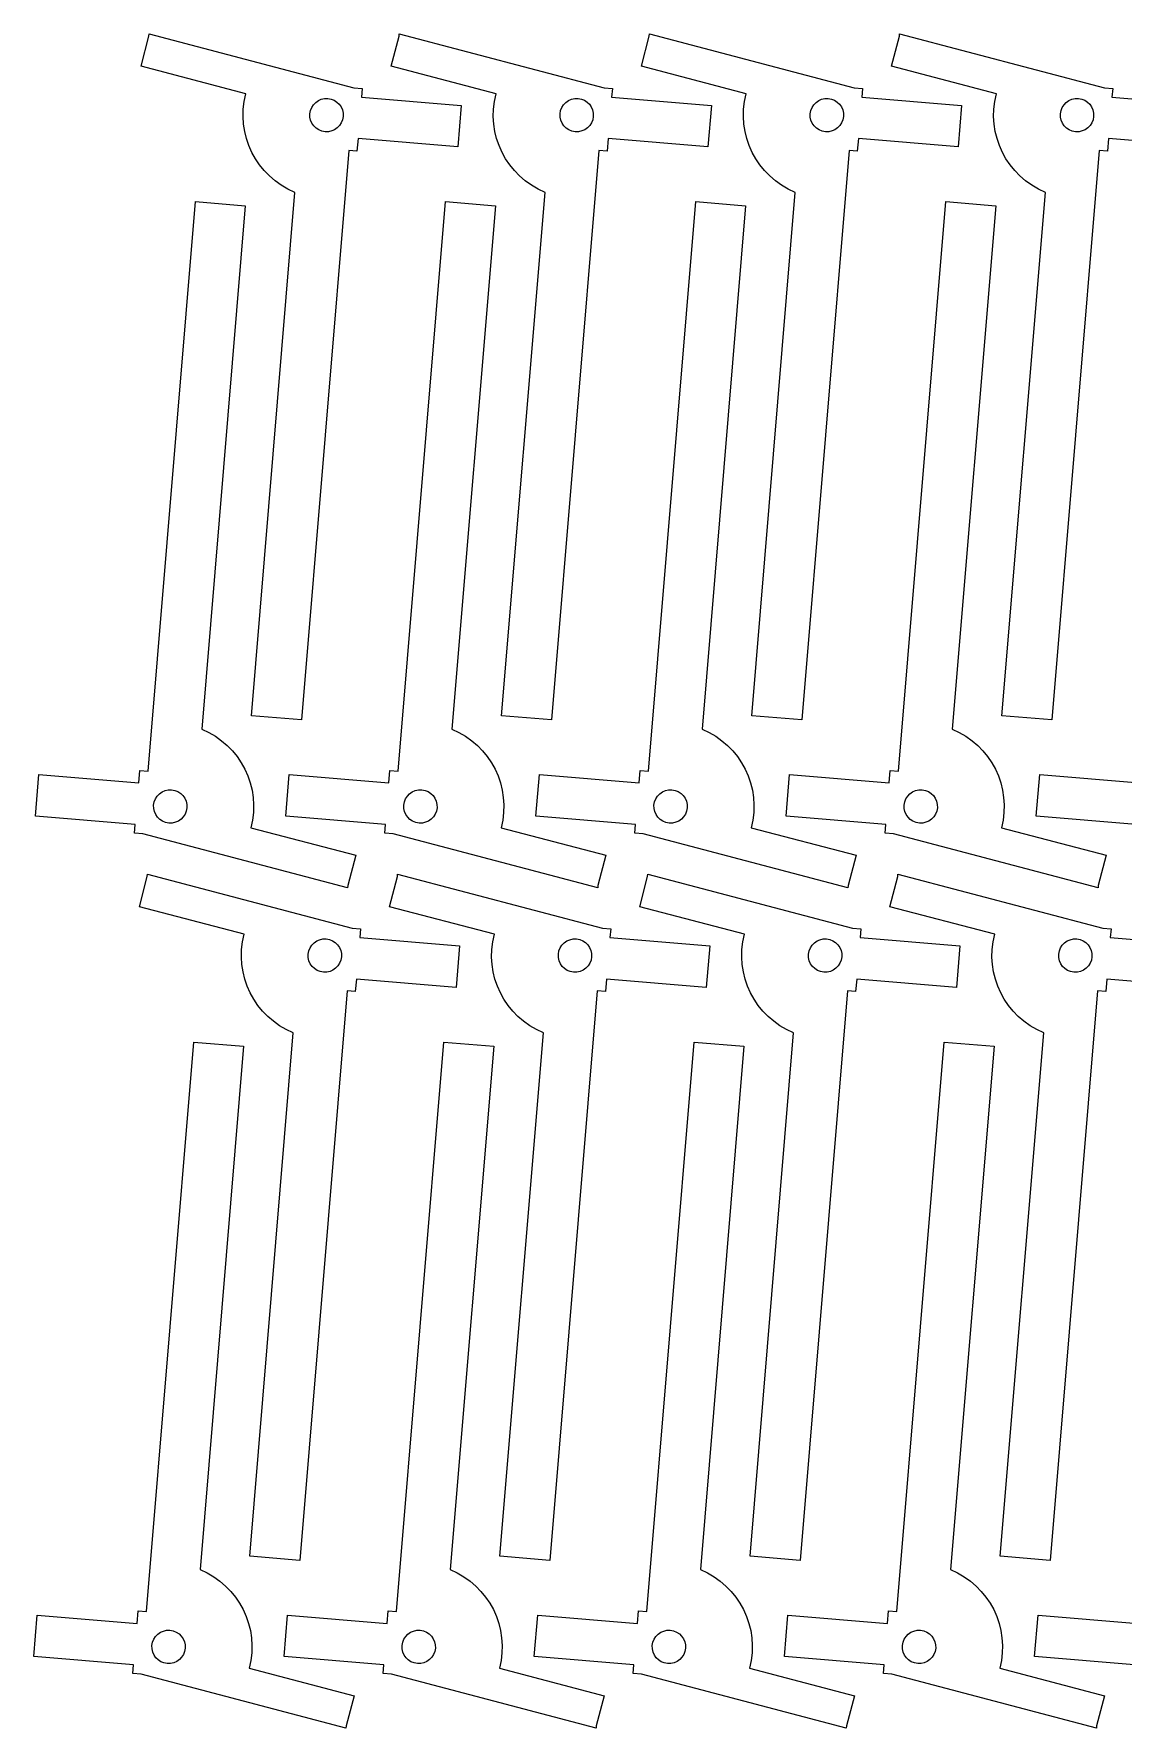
# Model space of a CAD drawing. Header units: millimetres. Extents: x -260 to 262, y -206 to 200.
# Drawn here: x -260.4 to 0.8, y -206.2 to 200 of the extents above; entities that cross this region are included whole.
import ezdxf

# ---------------------------------------------------------------- set-up
doc = ezdxf.new("R2010")
doc.units = ezdxf.units.MM
doc.header["$MEASUREMENT"] = 0
doc.layers.add('Layer 1', color=7, linetype='Continuous')

msp = doc.modelspace()

# ---------------------------------------------------------------- linework, layer by layer
at = {"layer": 'Layer 1', "lineweight": 15}
for points, knots in [([(-197.7771, 162.0093), (-197.7771, 162.0093), (-208.2099, 36.521), (-208.2099, 36.521), (-208.2099, 36.521), (-208.2099, 36.521), (-196.2511, 35.5267), (-196.2511, 35.5267), (-196.2511, 35.5267), (-196.2511, 35.5267), (-184.9004, 172.0557), (-184.9004, 172.0557), (-184.9004, 172.0557), (-184.9004, 172.0557), (-182.9073, 171.89), (-182.9073, 171.89), (-182.9073, 171.89), (-182.9073, 171.89), (-182.6588, 174.8797), (-182.6588, 174.8797), (-182.6588, 174.8797), (-182.6588, 174.8797), (-158.7413, 172.8913), (-158.7413, 172.8913), (-158.7413, 172.8913), (-158.7413, 172.8913), (-157.9128, 182.8569), (-157.9128, 182.8569), (-157.9128, 182.8569), (-157.9128, 182.8569), (-181.8302, 184.8453), (-181.8302, 184.8453), (-181.8302, 184.8453), (-181.8302, 184.8453), (-181.6591, 186.9037), (-181.6591, 186.9037), (-181.6591, 186.9037), (-181.6591, 186.9037), (-183.6522, 187.0694), (-183.6522, 187.0694), (-183.6522, 187.0694), (-183.6522, 187.0694), (-232.7576, 200), (-232.7576, 200), (-232.7576, 200), (-232.7576, 200), (-232.8041, 199.441), (-232.8041, 199.441), (-232.8041, 199.441), (-232.8041, 199.441), (-234.7006, 192.2389), (-234.7006, 192.2389), (-234.7006, 192.2389), (-234.7006, 192.2389), (-209.5577, 185.6183), (-209.5577, 185.6183), (-209.5577, 185.6183), (-212.1149, 175.907), (-207.0743, 165.8054), (-197.7771, 162.0093)], [0, 0, 0, 0, 0.0625, 0.0625, 0.0625, 0.0625, 0.125, 0.125, 0.125, 0.125, 0.1875, 0.1875, 0.1875, 0.1875, 0.25, 0.25, 0.25, 0.25, 0.3125, 0.3125, 0.3125, 0.3125, 0.375, 0.375, 0.375, 0.375, 0.4375, 0.4375, 0.4375, 0.4375, 0.5, 0.5, 0.5, 0.5, 0.5625, 0.5625, 0.5625, 0.5625, 0.625, 0.625, 0.625, 0.625, 0.6875, 0.6875, 0.6875, 0.6875, 0.75, 0.75, 0.75, 0.75, 0.8125, 0.8125, 0.8125, 0.8125, 0.875, 0.875, 0.875, 0.875, 1, 1, 1, 1]), ([(-137.7771, 162.0093), (-137.7771, 162.0093), (-148.2099, 36.521), (-148.2099, 36.521), (-148.2099, 36.521), (-148.2099, 36.521), (-136.2511, 35.5267), (-136.2511, 35.5267), (-136.2511, 35.5267), (-136.2511, 35.5267), (-124.9004, 172.0557), (-124.9004, 172.0557), (-124.9004, 172.0557), (-124.9004, 172.0557), (-122.9073, 171.89), (-122.9073, 171.89), (-122.9073, 171.89), (-122.9073, 171.89), (-122.6588, 174.8797), (-122.6588, 174.8797), (-122.6588, 174.8797), (-122.6588, 174.8797), (-98.7413, 172.8913), (-98.7413, 172.8913), (-98.7413, 172.8913), (-98.7413, 172.8913), (-97.9128, 182.8569), (-97.9128, 182.8569), (-97.9128, 182.8569), (-97.9128, 182.8569), (-121.8302, 184.8453), (-121.8302, 184.8453), (-121.8302, 184.8453), (-121.8302, 184.8453), (-121.6591, 186.9037), (-121.6591, 186.9037), (-121.6591, 186.9037), (-121.6591, 186.9037), (-123.6522, 187.0694), (-123.6522, 187.0694), (-123.6522, 187.0694), (-123.6522, 187.0694), (-172.7576, 200), (-172.7576, 200), (-172.7576, 200), (-172.7576, 200), (-172.8041, 199.441), (-172.8041, 199.441), (-172.8041, 199.441), (-172.8041, 199.441), (-174.7006, 192.2389), (-174.7006, 192.2389), (-174.7006, 192.2389), (-174.7006, 192.2389), (-149.5577, 185.6183), (-149.5577, 185.6183), (-149.5577, 185.6183), (-152.1149, 175.907), (-147.0743, 165.8054), (-137.7771, 162.0093)], [0, 0, 0, 0, 0.0625, 0.0625, 0.0625, 0.0625, 0.125, 0.125, 0.125, 0.125, 0.1875, 0.1875, 0.1875, 0.1875, 0.25, 0.25, 0.25, 0.25, 0.3125, 0.3125, 0.3125, 0.3125, 0.375, 0.375, 0.375, 0.375, 0.4375, 0.4375, 0.4375, 0.4375, 0.5, 0.5, 0.5, 0.5, 0.5625, 0.5625, 0.5625, 0.5625, 0.625, 0.625, 0.625, 0.625, 0.6875, 0.6875, 0.6875, 0.6875, 0.75, 0.75, 0.75, 0.75, 0.8125, 0.8125, 0.8125, 0.8125, 0.875, 0.875, 0.875, 0.875, 1, 1, 1, 1]), ([(-77.7771, 162.0093), (-77.7771, 162.0093), (-88.2099, 36.521), (-88.2099, 36.521), (-88.2099, 36.521), (-88.2099, 36.521), (-76.2511, 35.5267), (-76.2511, 35.5267), (-76.2511, 35.5267), (-76.2511, 35.5267), (-64.9004, 172.0557), (-64.9004, 172.0557), (-64.9004, 172.0557), (-64.9004, 172.0557), (-62.9073, 171.89), (-62.9073, 171.89), (-62.9073, 171.89), (-62.9073, 171.89), (-62.6588, 174.8797), (-62.6588, 174.8797), (-62.6588, 174.8797), (-62.6588, 174.8797), (-38.7413, 172.8913), (-38.7413, 172.8913), (-38.7413, 172.8913), (-38.7413, 172.8913), (-37.9128, 182.8569), (-37.9128, 182.8569), (-37.9128, 182.8569), (-37.9128, 182.8569), (-61.8302, 184.8453), (-61.8302, 184.8453), (-61.8302, 184.8453), (-61.8302, 184.8453), (-61.6591, 186.9037), (-61.6591, 186.9037), (-61.6591, 186.9037), (-61.6591, 186.9037), (-63.6522, 187.0694), (-63.6522, 187.0694), (-63.6522, 187.0694), (-63.6522, 187.0694), (-112.7576, 200), (-112.7576, 200), (-112.7576, 200), (-112.7576, 200), (-112.8041, 199.441), (-112.8041, 199.441), (-112.8041, 199.441), (-112.8041, 199.441), (-114.7006, 192.2389), (-114.7006, 192.2389), (-114.7006, 192.2389), (-114.7006, 192.2389), (-89.5577, 185.6183), (-89.5577, 185.6183), (-89.5577, 185.6183), (-92.1149, 175.907), (-87.0743, 165.8054), (-77.7771, 162.0093)], [0, 0, 0, 0, 0.0625, 0.0625, 0.0625, 0.0625, 0.125, 0.125, 0.125, 0.125, 0.1875, 0.1875, 0.1875, 0.1875, 0.25, 0.25, 0.25, 0.25, 0.3125, 0.3125, 0.3125, 0.3125, 0.375, 0.375, 0.375, 0.375, 0.4375, 0.4375, 0.4375, 0.4375, 0.5, 0.5, 0.5, 0.5, 0.5625, 0.5625, 0.5625, 0.5625, 0.625, 0.625, 0.625, 0.625, 0.6875, 0.6875, 0.6875, 0.6875, 0.75, 0.75, 0.75, 0.75, 0.8125, 0.8125, 0.8125, 0.8125, 0.875, 0.875, 0.875, 0.875, 1, 1, 1, 1]), ([(-17.7771, 162.0093), (-17.7771, 162.0093), (-28.2099, 36.521), (-28.2099, 36.521), (-28.2099, 36.521), (-28.2099, 36.521), (-16.2511, 35.5267), (-16.2511, 35.5267), (-16.2511, 35.5267), (-16.2511, 35.5267), (-4.9004, 172.0557), (-4.9004, 172.0557), (-4.9004, 172.0557), (-4.9004, 172.0557), (-2.9073, 171.89), (-2.9073, 171.89), (-2.9073, 171.89), (-2.9073, 171.89), (-2.6588, 174.8797), (-2.6588, 174.8797), (-2.6588, 174.8797), (-2.6588, 174.8797), (21.2587, 172.8913), (21.2587, 172.8913), (21.2587, 172.8913), (21.2587, 172.8913), (22.0872, 182.8569), (22.0872, 182.8569), (22.0872, 182.8569), (22.0872, 182.8569), (-1.8302, 184.8453), (-1.8302, 184.8453), (-1.8302, 184.8453), (-1.8302, 184.8453), (-1.6591, 186.9037), (-1.6591, 186.9037), (-1.6591, 186.9037), (-1.6591, 186.9037), (-3.6522, 187.0694), (-3.6522, 187.0694), (-3.6522, 187.0694), (-3.6522, 187.0694), (-52.7576, 200), (-52.7576, 200), (-52.7576, 200), (-52.7576, 200), (-52.8041, 199.441), (-52.8041, 199.441), (-52.8041, 199.441), (-52.8041, 199.441), (-54.7006, 192.2389), (-54.7006, 192.2389), (-54.7006, 192.2389), (-54.7006, 192.2389), (-29.5577, 185.6183), (-29.5577, 185.6183), (-29.5577, 185.6183), (-32.1149, 175.907), (-27.0743, 165.8054), (-17.7771, 162.0093)], [0, 0, 0, 0, 0.0625, 0.0625, 0.0625, 0.0625, 0.125, 0.125, 0.125, 0.125, 0.1875, 0.1875, 0.1875, 0.1875, 0.25, 0.25, 0.25, 0.25, 0.3125, 0.3125, 0.3125, 0.3125, 0.375, 0.375, 0.375, 0.375, 0.4375, 0.4375, 0.4375, 0.4375, 0.5, 0.5, 0.5, 0.5, 0.5625, 0.5625, 0.5625, 0.5625, 0.625, 0.625, 0.625, 0.625, 0.6875, 0.6875, 0.6875, 0.6875, 0.75, 0.75, 0.75, 0.75, 0.8125, 0.8125, 0.8125, 0.8125, 0.875, 0.875, 0.875, 0.875, 1, 1, 1, 1]), ([(-194.2032, 180.8567), (-194.3863, 178.6552), (-192.75, 176.7221), (-190.5484, 176.5391), (-190.5484, 176.5391), (-188.3469, 176.3561), (-186.4138, 177.9924), (-186.2307, 180.1939), (-186.2307, 180.1939), (-186.0477, 182.3954), (-187.6841, 184.3285), (-189.8856, 184.5116), (-189.8856, 184.5116), (-192.0871, 184.6946), (-194.0202, 183.0583), (-194.2032, 180.8567)], [0, 0, 0, 0, 0.2, 0.2, 0.2, 0.2, 0.4, 0.4, 0.4, 0.4, 0.6, 0.6, 0.6, 0.6, 1, 1, 1, 1]), ([(-134.2032, 180.8567), (-134.3863, 178.6552), (-132.75, 176.7221), (-130.5484, 176.5391), (-130.5484, 176.5391), (-128.3469, 176.3561), (-126.4138, 177.9924), (-126.2307, 180.1939), (-126.2307, 180.1939), (-126.0477, 182.3954), (-127.6841, 184.3285), (-129.8856, 184.5116), (-129.8856, 184.5116), (-132.0871, 184.6946), (-134.0202, 183.0583), (-134.2032, 180.8567)], [0, 0, 0, 0, 0.2, 0.2, 0.2, 0.2, 0.4, 0.4, 0.4, 0.4, 0.6, 0.6, 0.6, 0.6, 1, 1, 1, 1]), ([(-74.2032, 180.8567), (-74.3863, 178.6552), (-72.75, 176.7221), (-70.5484, 176.5391), (-70.5484, 176.5391), (-68.3469, 176.3561), (-66.4138, 177.9924), (-66.2307, 180.1939), (-66.2307, 180.1939), (-66.0477, 182.3954), (-67.6841, 184.3285), (-69.8856, 184.5116), (-69.8856, 184.5116), (-72.0871, 184.6946), (-74.0202, 183.0583), (-74.2032, 180.8567)], [0, 0, 0, 0, 0.2, 0.2, 0.2, 0.2, 0.4, 0.4, 0.4, 0.4, 0.6, 0.6, 0.6, 0.6, 1, 1, 1, 1]), ([(-14.2032, 180.8567), (-14.3863, 178.6552), (-12.75, 176.7221), (-10.5484, 176.5391), (-10.5484, 176.5391), (-8.3469, 176.3561), (-6.4138, 177.9924), (-6.2307, 180.1939), (-6.2307, 180.1939), (-6.0477, 182.3954), (-7.6841, 184.3285), (-9.8856, 184.5116), (-9.8856, 184.5116), (-12.0871, 184.6946), (-14.0202, 183.0583), (-14.2032, 180.8567)], [0, 0, 0, 0, 0.2, 0.2, 0.2, 0.2, 0.4, 0.4, 0.4, 0.4, 0.6, 0.6, 0.6, 0.6, 1, 1, 1, 1]), ([(-220.1357, 33.2911), (-220.1357, 33.2911), (-209.7029, 158.7794), (-209.7029, 158.7794), (-209.7029, 158.7794), (-209.7029, 158.7794), (-221.6617, 159.7737), (-221.6617, 159.7737), (-221.6617, 159.7737), (-221.6617, 159.7737), (-233.0124, 23.2447), (-233.0124, 23.2447), (-233.0124, 23.2447), (-233.0124, 23.2447), (-235.0055, 23.4104), (-235.0055, 23.4104), (-235.0055, 23.4104), (-235.0055, 23.4104), (-235.254, 20.4207), (-235.254, 20.4207), (-235.254, 20.4207), (-235.254, 20.4207), (-259.1715, 22.4091), (-259.1715, 22.4091), (-259.1715, 22.4091), (-259.1715, 22.4091), (-260, 12.4435), (-260, 12.4435), (-260, 12.4435), (-260, 12.4435), (-236.0826, 10.4551), (-236.0826, 10.4551), (-236.0826, 10.4551), (-236.0826, 10.4551), (-236.2537, 8.3967), (-236.2537, 8.3967), (-236.2537, 8.3967), (-236.2537, 8.3967), (-234.2606, 8.231), (-234.2606, 8.231), (-234.2606, 8.231), (-234.2606, 8.231), (-185.1552, -4.6996), (-185.1552, -4.6996), (-185.1552, -4.6996), (-185.1552, -4.6996), (-185.1087, -4.1406), (-185.1087, -4.1406), (-185.1087, -4.1406), (-185.1087, -4.1406), (-183.2122, 3.0615), (-183.2122, 3.0615), (-183.2122, 3.0615), (-183.2122, 3.0615), (-208.3551, 9.6821), (-208.3551, 9.6821), (-208.3551, 9.6821), (-205.7979, 19.3934), (-210.8385, 29.495), (-220.1357, 33.2911)], [0, 0, 0, 0, 0.0625, 0.0625, 0.0625, 0.0625, 0.125, 0.125, 0.125, 0.125, 0.1875, 0.1875, 0.1875, 0.1875, 0.25, 0.25, 0.25, 0.25, 0.3125, 0.3125, 0.3125, 0.3125, 0.375, 0.375, 0.375, 0.375, 0.4375, 0.4375, 0.4375, 0.4375, 0.5, 0.5, 0.5, 0.5, 0.5625, 0.5625, 0.5625, 0.5625, 0.625, 0.625, 0.625, 0.625, 0.6875, 0.6875, 0.6875, 0.6875, 0.75, 0.75, 0.75, 0.75, 0.8125, 0.8125, 0.8125, 0.8125, 0.875, 0.875, 0.875, 0.875, 1, 1, 1, 1]), ([(-160.1357, 33.2911), (-160.1357, 33.2911), (-149.7029, 158.7794), (-149.7029, 158.7794), (-149.7029, 158.7794), (-149.7029, 158.7794), (-161.6617, 159.7737), (-161.6617, 159.7737), (-161.6617, 159.7737), (-161.6617, 159.7737), (-173.0124, 23.2447), (-173.0124, 23.2447), (-173.0124, 23.2447), (-173.0124, 23.2447), (-175.0055, 23.4104), (-175.0055, 23.4104), (-175.0055, 23.4104), (-175.0055, 23.4104), (-175.254, 20.4207), (-175.254, 20.4207), (-175.254, 20.4207), (-175.254, 20.4207), (-199.1715, 22.4091), (-199.1715, 22.4091), (-199.1715, 22.4091), (-199.1715, 22.4091), (-200, 12.4435), (-200, 12.4435), (-200, 12.4435), (-200, 12.4435), (-176.0826, 10.4551), (-176.0826, 10.4551), (-176.0826, 10.4551), (-176.0826, 10.4551), (-176.2537, 8.3967), (-176.2537, 8.3967), (-176.2537, 8.3967), (-176.2537, 8.3967), (-174.2606, 8.231), (-174.2606, 8.231), (-174.2606, 8.231), (-174.2606, 8.231), (-125.1552, -4.6996), (-125.1552, -4.6996), (-125.1552, -4.6996), (-125.1552, -4.6996), (-125.1087, -4.1406), (-125.1087, -4.1406), (-125.1087, -4.1406), (-125.1087, -4.1406), (-123.2122, 3.0615), (-123.2122, 3.0615), (-123.2122, 3.0615), (-123.2122, 3.0615), (-148.3551, 9.6821), (-148.3551, 9.6821), (-148.3551, 9.6821), (-145.7979, 19.3934), (-150.8385, 29.495), (-160.1357, 33.2911)], [0, 0, 0, 0, 0.0625, 0.0625, 0.0625, 0.0625, 0.125, 0.125, 0.125, 0.125, 0.1875, 0.1875, 0.1875, 0.1875, 0.25, 0.25, 0.25, 0.25, 0.3125, 0.3125, 0.3125, 0.3125, 0.375, 0.375, 0.375, 0.375, 0.4375, 0.4375, 0.4375, 0.4375, 0.5, 0.5, 0.5, 0.5, 0.5625, 0.5625, 0.5625, 0.5625, 0.625, 0.625, 0.625, 0.625, 0.6875, 0.6875, 0.6875, 0.6875, 0.75, 0.75, 0.75, 0.75, 0.8125, 0.8125, 0.8125, 0.8125, 0.875, 0.875, 0.875, 0.875, 1, 1, 1, 1]), ([(-100.1357, 33.2911), (-100.1357, 33.2911), (-89.7029, 158.7794), (-89.7029, 158.7794), (-89.7029, 158.7794), (-89.7029, 158.7794), (-101.6617, 159.7737), (-101.6617, 159.7737), (-101.6617, 159.7737), (-101.6617, 159.7737), (-113.0124, 23.2447), (-113.0124, 23.2447), (-113.0124, 23.2447), (-113.0124, 23.2447), (-115.0055, 23.4104), (-115.0055, 23.4104), (-115.0055, 23.4104), (-115.0055, 23.4104), (-115.254, 20.4207), (-115.254, 20.4207), (-115.254, 20.4207), (-115.254, 20.4207), (-139.1715, 22.4091), (-139.1715, 22.4091), (-139.1715, 22.4091), (-139.1715, 22.4091), (-140, 12.4435), (-140, 12.4435), (-140, 12.4435), (-140, 12.4435), (-116.0826, 10.4551), (-116.0826, 10.4551), (-116.0826, 10.4551), (-116.0826, 10.4551), (-116.2537, 8.3967), (-116.2537, 8.3967), (-116.2537, 8.3967), (-116.2537, 8.3967), (-114.2606, 8.231), (-114.2606, 8.231), (-114.2606, 8.231), (-114.2606, 8.231), (-65.1552, -4.6996), (-65.1552, -4.6996), (-65.1552, -4.6996), (-65.1552, -4.6996), (-65.1087, -4.1406), (-65.1087, -4.1406), (-65.1087, -4.1406), (-65.1087, -4.1406), (-63.2122, 3.0615), (-63.2122, 3.0615), (-63.2122, 3.0615), (-63.2122, 3.0615), (-88.3551, 9.6821), (-88.3551, 9.6821), (-88.3551, 9.6821), (-85.7979, 19.3934), (-90.8385, 29.495), (-100.1357, 33.2911)], [0, 0, 0, 0, 0.0625, 0.0625, 0.0625, 0.0625, 0.125, 0.125, 0.125, 0.125, 0.1875, 0.1875, 0.1875, 0.1875, 0.25, 0.25, 0.25, 0.25, 0.3125, 0.3125, 0.3125, 0.3125, 0.375, 0.375, 0.375, 0.375, 0.4375, 0.4375, 0.4375, 0.4375, 0.5, 0.5, 0.5, 0.5, 0.5625, 0.5625, 0.5625, 0.5625, 0.625, 0.625, 0.625, 0.625, 0.6875, 0.6875, 0.6875, 0.6875, 0.75, 0.75, 0.75, 0.75, 0.8125, 0.8125, 0.8125, 0.8125, 0.875, 0.875, 0.875, 0.875, 1, 1, 1, 1]), ([(-40.1357, 33.2911), (-40.1357, 33.2911), (-29.7029, 158.7794), (-29.7029, 158.7794), (-29.7029, 158.7794), (-29.7029, 158.7794), (-41.6617, 159.7737), (-41.6617, 159.7737), (-41.6617, 159.7737), (-41.6617, 159.7737), (-53.0124, 23.2447), (-53.0124, 23.2447), (-53.0124, 23.2447), (-53.0124, 23.2447), (-55.0055, 23.4104), (-55.0055, 23.4104), (-55.0055, 23.4104), (-55.0055, 23.4104), (-55.254, 20.4207), (-55.254, 20.4207), (-55.254, 20.4207), (-55.254, 20.4207), (-79.1715, 22.4091), (-79.1715, 22.4091), (-79.1715, 22.4091), (-79.1715, 22.4091), (-80, 12.4435), (-80, 12.4435), (-80, 12.4435), (-80, 12.4435), (-56.0826, 10.4551), (-56.0826, 10.4551), (-56.0826, 10.4551), (-56.0826, 10.4551), (-56.2537, 8.3967), (-56.2537, 8.3967), (-56.2537, 8.3967), (-56.2537, 8.3967), (-54.2606, 8.231), (-54.2606, 8.231), (-54.2606, 8.231), (-54.2606, 8.231), (-5.1552, -4.6996), (-5.1552, -4.6996), (-5.1552, -4.6996), (-5.1552, -4.6996), (-5.1087, -4.1406), (-5.1087, -4.1406), (-5.1087, -4.1406), (-5.1087, -4.1406), (-3.2122, 3.0615), (-3.2122, 3.0615), (-3.2122, 3.0615), (-3.2122, 3.0615), (-28.3551, 9.6821), (-28.3551, 9.6821), (-28.3551, 9.6821), (-25.7979, 19.3934), (-30.8385, 29.495), (-40.1357, 33.2911)], [0, 0, 0, 0, 0.0625, 0.0625, 0.0625, 0.0625, 0.125, 0.125, 0.125, 0.125, 0.1875, 0.1875, 0.1875, 0.1875, 0.25, 0.25, 0.25, 0.25, 0.3125, 0.3125, 0.3125, 0.3125, 0.375, 0.375, 0.375, 0.375, 0.4375, 0.4375, 0.4375, 0.4375, 0.5, 0.5, 0.5, 0.5, 0.5625, 0.5625, 0.5625, 0.5625, 0.625, 0.625, 0.625, 0.625, 0.6875, 0.6875, 0.6875, 0.6875, 0.75, 0.75, 0.75, 0.75, 0.8125, 0.8125, 0.8125, 0.8125, 0.875, 0.875, 0.875, 0.875, 1, 1, 1, 1]), ([(19.8643, 33.2911), (19.8643, 33.2911), (30.2971, 158.7794), (30.2971, 158.7794), (30.2971, 158.7794), (30.2971, 158.7794), (18.3383, 159.7737), (18.3383, 159.7737), (18.3383, 159.7737), (18.3383, 159.7737), (6.9876, 23.2447), (6.9876, 23.2447), (6.9876, 23.2447), (6.9876, 23.2447), (4.9945, 23.4104), (4.9945, 23.4104), (4.9945, 23.4104), (4.9945, 23.4104), (4.746, 20.4207), (4.746, 20.4207), (4.746, 20.4207), (4.746, 20.4207), (-19.1715, 22.4091), (-19.1715, 22.4091), (-19.1715, 22.4091), (-19.1715, 22.4091), (-20, 12.4435), (-20, 12.4435), (-20, 12.4435), (-20, 12.4435), (3.9174, 10.4551), (3.9174, 10.4551), (3.9174, 10.4551), (3.9174, 10.4551), (3.7463, 8.3967), (3.7463, 8.3967), (3.7463, 8.3967), (3.7463, 8.3967), (5.7394, 8.231), (5.7394, 8.231), (5.7394, 8.231), (5.7394, 8.231), (54.8448, -4.6996), (54.8448, -4.6996), (54.8448, -4.6996), (54.8448, -4.6996), (54.8913, -4.1406), (54.8913, -4.1406), (54.8913, -4.1406), (54.8913, -4.1406), (56.7878, 3.0615), (56.7878, 3.0615), (56.7878, 3.0615), (56.7878, 3.0615), (31.6449, 9.6821), (31.6449, 9.6821), (31.6449, 9.6821), (34.2021, 19.3934), (29.1615, 29.495), (19.8643, 33.2911)], [0, 0, 0, 0, 0.0625, 0.0625, 0.0625, 0.0625, 0.125, 0.125, 0.125, 0.125, 0.1875, 0.1875, 0.1875, 0.1875, 0.25, 0.25, 0.25, 0.25, 0.3125, 0.3125, 0.3125, 0.3125, 0.375, 0.375, 0.375, 0.375, 0.4375, 0.4375, 0.4375, 0.4375, 0.5, 0.5, 0.5, 0.5, 0.5625, 0.5625, 0.5625, 0.5625, 0.625, 0.625, 0.625, 0.625, 0.6875, 0.6875, 0.6875, 0.6875, 0.75, 0.75, 0.75, 0.75, 0.8125, 0.8125, 0.8125, 0.8125, 0.875, 0.875, 0.875, 0.875, 1, 1, 1, 1]), ([(-223.7096, 14.4437), (-223.5265, 16.6452), (-225.1628, 18.5783), (-227.3644, 18.7613), (-227.3644, 18.7613), (-229.5659, 18.9443), (-231.499, 17.308), (-231.6821, 15.1065), (-231.6821, 15.1065), (-231.8651, 12.905), (-230.2287, 10.9719), (-228.0272, 10.7888), (-228.0272, 10.7888), (-225.8257, 10.6058), (-223.8926, 12.2421), (-223.7096, 14.4437)], [0, 0, 0, 0, 0.2, 0.2, 0.2, 0.2, 0.4, 0.4, 0.4, 0.4, 0.6, 0.6, 0.6, 0.6, 1, 1, 1, 1]), ([(-163.7096, 14.4437), (-163.5265, 16.6452), (-165.1628, 18.5783), (-167.3644, 18.7613), (-167.3644, 18.7613), (-169.5659, 18.9443), (-171.499, 17.308), (-171.6821, 15.1065), (-171.6821, 15.1065), (-171.8651, 12.905), (-170.2287, 10.9719), (-168.0272, 10.7888), (-168.0272, 10.7888), (-165.8257, 10.6058), (-163.8926, 12.2421), (-163.7096, 14.4437)], [0, 0, 0, 0, 0.2, 0.2, 0.2, 0.2, 0.4, 0.4, 0.4, 0.4, 0.6, 0.6, 0.6, 0.6, 1, 1, 1, 1]), ([(-103.7096, 14.4437), (-103.5265, 16.6452), (-105.1628, 18.5783), (-107.3644, 18.7613), (-107.3644, 18.7613), (-109.5659, 18.9443), (-111.499, 17.308), (-111.6821, 15.1065), (-111.6821, 15.1065), (-111.8651, 12.905), (-110.2287, 10.9719), (-108.0272, 10.7888), (-108.0272, 10.7888), (-105.8257, 10.6058), (-103.8926, 12.2421), (-103.7096, 14.4437)], [0, 0, 0, 0, 0.2, 0.2, 0.2, 0.2, 0.4, 0.4, 0.4, 0.4, 0.6, 0.6, 0.6, 0.6, 1, 1, 1, 1]), ([(-43.7096, 14.4437), (-43.5265, 16.6452), (-45.1628, 18.5783), (-47.3644, 18.7613), (-47.3644, 18.7613), (-49.5659, 18.9443), (-51.499, 17.308), (-51.6821, 15.1065), (-51.6821, 15.1065), (-51.8651, 12.905), (-50.2287, 10.9719), (-48.0272, 10.7888), (-48.0272, 10.7888), (-45.8257, 10.6058), (-43.8926, 12.2421), (-43.7096, 14.4437)], [0, 0, 0, 0, 0.2, 0.2, 0.2, 0.2, 0.4, 0.4, 0.4, 0.4, 0.6, 0.6, 0.6, 0.6, 1, 1, 1, 1]), ([(-198.1771, -39.4907), (-198.1771, -39.4907), (-208.6099, -164.979), (-208.6099, -164.979), (-208.6099, -164.979), (-208.6099, -164.979), (-196.6511, -165.9733), (-196.6511, -165.9733), (-196.6511, -165.9733), (-196.6511, -165.9733), (-185.3004, -29.4443), (-185.3004, -29.4443), (-185.3004, -29.4443), (-185.3004, -29.4443), (-183.3073, -29.61), (-183.3073, -29.61), (-183.3073, -29.61), (-183.3073, -29.61), (-183.0588, -26.6203), (-183.0588, -26.6203), (-183.0588, -26.6203), (-183.0588, -26.6203), (-159.1413, -28.6087), (-159.1413, -28.6087), (-159.1413, -28.6087), (-159.1413, -28.6087), (-158.3128, -18.6431), (-158.3128, -18.6431), (-158.3128, -18.6431), (-158.3128, -18.6431), (-182.2302, -16.6547), (-182.2302, -16.6547), (-182.2302, -16.6547), (-182.2302, -16.6547), (-182.0591, -14.5963), (-182.0591, -14.5963), (-182.0591, -14.5963), (-182.0591, -14.5963), (-184.0522, -14.4306), (-184.0522, -14.4306), (-184.0522, -14.4306), (-184.0522, -14.4306), (-233.1576, -1.5), (-233.1576, -1.5), (-233.1576, -1.5), (-233.1576, -1.5), (-233.2041, -2.059), (-233.2041, -2.059), (-233.2041, -2.059), (-233.2041, -2.059), (-235.1006, -9.2611), (-235.1006, -9.2611), (-235.1006, -9.2611), (-235.1006, -9.2611), (-209.9577, -15.8817), (-209.9577, -15.8817), (-209.9577, -15.8817), (-212.5149, -25.593), (-207.4743, -35.6946), (-198.1771, -39.4907)], [0, 0, 0, 0, 0.0625, 0.0625, 0.0625, 0.0625, 0.125, 0.125, 0.125, 0.125, 0.1875, 0.1875, 0.1875, 0.1875, 0.25, 0.25, 0.25, 0.25, 0.3125, 0.3125, 0.3125, 0.3125, 0.375, 0.375, 0.375, 0.375, 0.4375, 0.4375, 0.4375, 0.4375, 0.5, 0.5, 0.5, 0.5, 0.5625, 0.5625, 0.5625, 0.5625, 0.625, 0.625, 0.625, 0.625, 0.6875, 0.6875, 0.6875, 0.6875, 0.75, 0.75, 0.75, 0.75, 0.8125, 0.8125, 0.8125, 0.8125, 0.875, 0.875, 0.875, 0.875, 1, 1, 1, 1]), ([(-138.1771, -39.4907), (-138.1771, -39.4907), (-148.6099, -164.979), (-148.6099, -164.979), (-148.6099, -164.979), (-148.6099, -164.979), (-136.6511, -165.9733), (-136.6511, -165.9733), (-136.6511, -165.9733), (-136.6511, -165.9733), (-125.3004, -29.4443), (-125.3004, -29.4443), (-125.3004, -29.4443), (-125.3004, -29.4443), (-123.3073, -29.61), (-123.3073, -29.61), (-123.3073, -29.61), (-123.3073, -29.61), (-123.0588, -26.6203), (-123.0588, -26.6203), (-123.0588, -26.6203), (-123.0588, -26.6203), (-99.1413, -28.6087), (-99.1413, -28.6087), (-99.1413, -28.6087), (-99.1413, -28.6087), (-98.3128, -18.6431), (-98.3128, -18.6431), (-98.3128, -18.6431), (-98.3128, -18.6431), (-122.2302, -16.6547), (-122.2302, -16.6547), (-122.2302, -16.6547), (-122.2302, -16.6547), (-122.0591, -14.5963), (-122.0591, -14.5963), (-122.0591, -14.5963), (-122.0591, -14.5963), (-124.0522, -14.4306), (-124.0522, -14.4306), (-124.0522, -14.4306), (-124.0522, -14.4306), (-173.1576, -1.5), (-173.1576, -1.5), (-173.1576, -1.5), (-173.1576, -1.5), (-173.2041, -2.059), (-173.2041, -2.059), (-173.2041, -2.059), (-173.2041, -2.059), (-175.1006, -9.2611), (-175.1006, -9.2611), (-175.1006, -9.2611), (-175.1006, -9.2611), (-149.9577, -15.8817), (-149.9577, -15.8817), (-149.9577, -15.8817), (-152.5149, -25.593), (-147.4743, -35.6946), (-138.1771, -39.4907)], [0, 0, 0, 0, 0.0625, 0.0625, 0.0625, 0.0625, 0.125, 0.125, 0.125, 0.125, 0.1875, 0.1875, 0.1875, 0.1875, 0.25, 0.25, 0.25, 0.25, 0.3125, 0.3125, 0.3125, 0.3125, 0.375, 0.375, 0.375, 0.375, 0.4375, 0.4375, 0.4375, 0.4375, 0.5, 0.5, 0.5, 0.5, 0.5625, 0.5625, 0.5625, 0.5625, 0.625, 0.625, 0.625, 0.625, 0.6875, 0.6875, 0.6875, 0.6875, 0.75, 0.75, 0.75, 0.75, 0.8125, 0.8125, 0.8125, 0.8125, 0.875, 0.875, 0.875, 0.875, 1, 1, 1, 1]), ([(-78.1771, -39.4907), (-78.1771, -39.4907), (-88.6099, -164.979), (-88.6099, -164.979), (-88.6099, -164.979), (-88.6099, -164.979), (-76.6511, -165.9733), (-76.6511, -165.9733), (-76.6511, -165.9733), (-76.6511, -165.9733), (-65.3004, -29.4443), (-65.3004, -29.4443), (-65.3004, -29.4443), (-65.3004, -29.4443), (-63.3073, -29.61), (-63.3073, -29.61), (-63.3073, -29.61), (-63.3073, -29.61), (-63.0588, -26.6203), (-63.0588, -26.6203), (-63.0588, -26.6203), (-63.0588, -26.6203), (-39.1413, -28.6087), (-39.1413, -28.6087), (-39.1413, -28.6087), (-39.1413, -28.6087), (-38.3128, -18.6431), (-38.3128, -18.6431), (-38.3128, -18.6431), (-38.3128, -18.6431), (-62.2302, -16.6547), (-62.2302, -16.6547), (-62.2302, -16.6547), (-62.2302, -16.6547), (-62.0591, -14.5963), (-62.0591, -14.5963), (-62.0591, -14.5963), (-62.0591, -14.5963), (-64.0522, -14.4306), (-64.0522, -14.4306), (-64.0522, -14.4306), (-64.0522, -14.4306), (-113.1576, -1.5), (-113.1576, -1.5), (-113.1576, -1.5), (-113.1576, -1.5), (-113.2041, -2.059), (-113.2041, -2.059), (-113.2041, -2.059), (-113.2041, -2.059), (-115.1006, -9.2611), (-115.1006, -9.2611), (-115.1006, -9.2611), (-115.1006, -9.2611), (-89.9577, -15.8817), (-89.9577, -15.8817), (-89.9577, -15.8817), (-92.5149, -25.593), (-87.4743, -35.6946), (-78.1771, -39.4907)], [0, 0, 0, 0, 0.0625, 0.0625, 0.0625, 0.0625, 0.125, 0.125, 0.125, 0.125, 0.1875, 0.1875, 0.1875, 0.1875, 0.25, 0.25, 0.25, 0.25, 0.3125, 0.3125, 0.3125, 0.3125, 0.375, 0.375, 0.375, 0.375, 0.4375, 0.4375, 0.4375, 0.4375, 0.5, 0.5, 0.5, 0.5, 0.5625, 0.5625, 0.5625, 0.5625, 0.625, 0.625, 0.625, 0.625, 0.6875, 0.6875, 0.6875, 0.6875, 0.75, 0.75, 0.75, 0.75, 0.8125, 0.8125, 0.8125, 0.8125, 0.875, 0.875, 0.875, 0.875, 1, 1, 1, 1]), ([(-18.1771, -39.4907), (-18.1771, -39.4907), (-28.6099, -164.979), (-28.6099, -164.979), (-28.6099, -164.979), (-28.6099, -164.979), (-16.6511, -165.9733), (-16.6511, -165.9733), (-16.6511, -165.9733), (-16.6511, -165.9733), (-5.3004, -29.4443), (-5.3004, -29.4443), (-5.3004, -29.4443), (-5.3004, -29.4443), (-3.3073, -29.61), (-3.3073, -29.61), (-3.3073, -29.61), (-3.3073, -29.61), (-3.0588, -26.6203), (-3.0588, -26.6203), (-3.0588, -26.6203), (-3.0588, -26.6203), (20.8587, -28.6087), (20.8587, -28.6087), (20.8587, -28.6087), (20.8587, -28.6087), (21.6872, -18.6431), (21.6872, -18.6431), (21.6872, -18.6431), (21.6872, -18.6431), (-2.2302, -16.6547), (-2.2302, -16.6547), (-2.2302, -16.6547), (-2.2302, -16.6547), (-2.0591, -14.5963), (-2.0591, -14.5963), (-2.0591, -14.5963), (-2.0591, -14.5963), (-4.0522, -14.4306), (-4.0522, -14.4306), (-4.0522, -14.4306), (-4.0522, -14.4306), (-53.1576, -1.5), (-53.1576, -1.5), (-53.1576, -1.5), (-53.1576, -1.5), (-53.2041, -2.059), (-53.2041, -2.059), (-53.2041, -2.059), (-53.2041, -2.059), (-55.1006, -9.2611), (-55.1006, -9.2611), (-55.1006, -9.2611), (-55.1006, -9.2611), (-29.9577, -15.8817), (-29.9577, -15.8817), (-29.9577, -15.8817), (-32.5149, -25.593), (-27.4743, -35.6946), (-18.1771, -39.4907)], [0, 0, 0, 0, 0.0625, 0.0625, 0.0625, 0.0625, 0.125, 0.125, 0.125, 0.125, 0.1875, 0.1875, 0.1875, 0.1875, 0.25, 0.25, 0.25, 0.25, 0.3125, 0.3125, 0.3125, 0.3125, 0.375, 0.375, 0.375, 0.375, 0.4375, 0.4375, 0.4375, 0.4375, 0.5, 0.5, 0.5, 0.5, 0.5625, 0.5625, 0.5625, 0.5625, 0.625, 0.625, 0.625, 0.625, 0.6875, 0.6875, 0.6875, 0.6875, 0.75, 0.75, 0.75, 0.75, 0.8125, 0.8125, 0.8125, 0.8125, 0.875, 0.875, 0.875, 0.875, 1, 1, 1, 1]), ([(-194.6032, -20.6433), (-194.7863, -22.8448), (-193.15, -24.7779), (-190.9484, -24.9609), (-190.9484, -24.9609), (-188.7469, -25.1439), (-186.8138, -23.5076), (-186.6307, -21.3061), (-186.6307, -21.3061), (-186.4477, -19.1046), (-188.0841, -17.1715), (-190.2856, -16.9884), (-190.2856, -16.9884), (-192.4871, -16.8054), (-194.4202, -18.4417), (-194.6032, -20.6433)], [0, 0, 0, 0, 0.2, 0.2, 0.2, 0.2, 0.4, 0.4, 0.4, 0.4, 0.6, 0.6, 0.6, 0.6, 1, 1, 1, 1]), ([(-134.6032, -20.6433), (-134.7863, -22.8448), (-133.15, -24.7779), (-130.9484, -24.9609), (-130.9484, -24.9609), (-128.7469, -25.1439), (-126.8138, -23.5076), (-126.6307, -21.3061), (-126.6307, -21.3061), (-126.4477, -19.1046), (-128.0841, -17.1715), (-130.2856, -16.9884), (-130.2856, -16.9884), (-132.4871, -16.8054), (-134.4202, -18.4417), (-134.6032, -20.6433)], [0, 0, 0, 0, 0.2, 0.2, 0.2, 0.2, 0.4, 0.4, 0.4, 0.4, 0.6, 0.6, 0.6, 0.6, 1, 1, 1, 1]), ([(-74.6032, -20.6433), (-74.7863, -22.8448), (-73.15, -24.7779), (-70.9484, -24.9609), (-70.9484, -24.9609), (-68.7469, -25.1439), (-66.8138, -23.5076), (-66.6307, -21.3061), (-66.6307, -21.3061), (-66.4477, -19.1046), (-68.0841, -17.1715), (-70.2856, -16.9884), (-70.2856, -16.9884), (-72.4871, -16.8054), (-74.4202, -18.4417), (-74.6032, -20.6433)], [0, 0, 0, 0, 0.2, 0.2, 0.2, 0.2, 0.4, 0.4, 0.4, 0.4, 0.6, 0.6, 0.6, 0.6, 1, 1, 1, 1]), ([(-14.6032, -20.6433), (-14.7863, -22.8448), (-13.15, -24.7779), (-10.9484, -24.9609), (-10.9484, -24.9609), (-8.7469, -25.1439), (-6.8138, -23.5076), (-6.6307, -21.3061), (-6.6307, -21.3061), (-6.4477, -19.1046), (-8.0841, -17.1715), (-10.2856, -16.9884), (-10.2856, -16.9884), (-12.4871, -16.8054), (-14.4202, -18.4417), (-14.6032, -20.6433)], [0, 0, 0, 0, 0.2, 0.2, 0.2, 0.2, 0.4, 0.4, 0.4, 0.4, 0.6, 0.6, 0.6, 0.6, 1, 1, 1, 1]), ([(-220.5357, -168.2089), (-220.5357, -168.2089), (-210.1029, -42.7206), (-210.1029, -42.7206), (-210.1029, -42.7206), (-210.1029, -42.7206), (-222.0617, -41.7263), (-222.0617, -41.7263), (-222.0617, -41.7263), (-222.0617, -41.7263), (-233.4124, -178.2553), (-233.4124, -178.2553), (-233.4124, -178.2553), (-233.4124, -178.2553), (-235.4055, -178.0896), (-235.4055, -178.0896), (-235.4055, -178.0896), (-235.4055, -178.0896), (-235.654, -181.0793), (-235.654, -181.0793), (-235.654, -181.0793), (-235.654, -181.0793), (-259.5715, -179.0909), (-259.5715, -179.0909), (-259.5715, -179.0909), (-259.5715, -179.0909), (-260.4, -189.0565), (-260.4, -189.0565), (-260.4, -189.0565), (-260.4, -189.0565), (-236.4826, -191.0449), (-236.4826, -191.0449), (-236.4826, -191.0449), (-236.4826, -191.0449), (-236.6537, -193.1033), (-236.6537, -193.1033), (-236.6537, -193.1033), (-236.6537, -193.1033), (-234.6606, -193.269), (-234.6606, -193.269), (-234.6606, -193.269), (-234.6606, -193.269), (-185.5552, -206.1996), (-185.5552, -206.1996), (-185.5552, -206.1996), (-185.5552, -206.1996), (-185.5087, -205.6406), (-185.5087, -205.6406), (-185.5087, -205.6406), (-185.5087, -205.6406), (-183.6122, -198.4385), (-183.6122, -198.4385), (-183.6122, -198.4385), (-183.6122, -198.4385), (-208.7551, -191.8179), (-208.7551, -191.8179), (-208.7551, -191.8179), (-206.1979, -182.1066), (-211.2385, -172.005), (-220.5357, -168.2089)], [0, 0, 0, 0, 0.0625, 0.0625, 0.0625, 0.0625, 0.125, 0.125, 0.125, 0.125, 0.1875, 0.1875, 0.1875, 0.1875, 0.25, 0.25, 0.25, 0.25, 0.3125, 0.3125, 0.3125, 0.3125, 0.375, 0.375, 0.375, 0.375, 0.4375, 0.4375, 0.4375, 0.4375, 0.5, 0.5, 0.5, 0.5, 0.5625, 0.5625, 0.5625, 0.5625, 0.625, 0.625, 0.625, 0.625, 0.6875, 0.6875, 0.6875, 0.6875, 0.75, 0.75, 0.75, 0.75, 0.8125, 0.8125, 0.8125, 0.8125, 0.875, 0.875, 0.875, 0.875, 1, 1, 1, 1]), ([(-160.5357, -168.2089), (-160.5357, -168.2089), (-150.1029, -42.7206), (-150.1029, -42.7206), (-150.1029, -42.7206), (-150.1029, -42.7206), (-162.0617, -41.7263), (-162.0617, -41.7263), (-162.0617, -41.7263), (-162.0617, -41.7263), (-173.4124, -178.2553), (-173.4124, -178.2553), (-173.4124, -178.2553), (-173.4124, -178.2553), (-175.4055, -178.0896), (-175.4055, -178.0896), (-175.4055, -178.0896), (-175.4055, -178.0896), (-175.654, -181.0793), (-175.654, -181.0793), (-175.654, -181.0793), (-175.654, -181.0793), (-199.5715, -179.0909), (-199.5715, -179.0909), (-199.5715, -179.0909), (-199.5715, -179.0909), (-200.4, -189.0565), (-200.4, -189.0565), (-200.4, -189.0565), (-200.4, -189.0565), (-176.4826, -191.0449), (-176.4826, -191.0449), (-176.4826, -191.0449), (-176.4826, -191.0449), (-176.6537, -193.1033), (-176.6537, -193.1033), (-176.6537, -193.1033), (-176.6537, -193.1033), (-174.6606, -193.269), (-174.6606, -193.269), (-174.6606, -193.269), (-174.6606, -193.269), (-125.5552, -206.1996), (-125.5552, -206.1996), (-125.5552, -206.1996), (-125.5552, -206.1996), (-125.5087, -205.6406), (-125.5087, -205.6406), (-125.5087, -205.6406), (-125.5087, -205.6406), (-123.6122, -198.4385), (-123.6122, -198.4385), (-123.6122, -198.4385), (-123.6122, -198.4385), (-148.7551, -191.8179), (-148.7551, -191.8179), (-148.7551, -191.8179), (-146.1979, -182.1066), (-151.2385, -172.005), (-160.5357, -168.2089)], [0, 0, 0, 0, 0.0625, 0.0625, 0.0625, 0.0625, 0.125, 0.125, 0.125, 0.125, 0.1875, 0.1875, 0.1875, 0.1875, 0.25, 0.25, 0.25, 0.25, 0.3125, 0.3125, 0.3125, 0.3125, 0.375, 0.375, 0.375, 0.375, 0.4375, 0.4375, 0.4375, 0.4375, 0.5, 0.5, 0.5, 0.5, 0.5625, 0.5625, 0.5625, 0.5625, 0.625, 0.625, 0.625, 0.625, 0.6875, 0.6875, 0.6875, 0.6875, 0.75, 0.75, 0.75, 0.75, 0.8125, 0.8125, 0.8125, 0.8125, 0.875, 0.875, 0.875, 0.875, 1, 1, 1, 1]), ([(-100.5357, -168.2089), (-100.5357, -168.2089), (-90.1029, -42.7206), (-90.1029, -42.7206), (-90.1029, -42.7206), (-90.1029, -42.7206), (-102.0617, -41.7263), (-102.0617, -41.7263), (-102.0617, -41.7263), (-102.0617, -41.7263), (-113.4124, -178.2553), (-113.4124, -178.2553), (-113.4124, -178.2553), (-113.4124, -178.2553), (-115.4055, -178.0896), (-115.4055, -178.0896), (-115.4055, -178.0896), (-115.4055, -178.0896), (-115.654, -181.0793), (-115.654, -181.0793), (-115.654, -181.0793), (-115.654, -181.0793), (-139.5715, -179.0909), (-139.5715, -179.0909), (-139.5715, -179.0909), (-139.5715, -179.0909), (-140.4, -189.0565), (-140.4, -189.0565), (-140.4, -189.0565), (-140.4, -189.0565), (-116.4826, -191.0449), (-116.4826, -191.0449), (-116.4826, -191.0449), (-116.4826, -191.0449), (-116.6537, -193.1033), (-116.6537, -193.1033), (-116.6537, -193.1033), (-116.6537, -193.1033), (-114.6606, -193.269), (-114.6606, -193.269), (-114.6606, -193.269), (-114.6606, -193.269), (-65.5552, -206.1996), (-65.5552, -206.1996), (-65.5552, -206.1996), (-65.5552, -206.1996), (-65.5087, -205.6406), (-65.5087, -205.6406), (-65.5087, -205.6406), (-65.5087, -205.6406), (-63.6122, -198.4385), (-63.6122, -198.4385), (-63.6122, -198.4385), (-63.6122, -198.4385), (-88.7551, -191.8179), (-88.7551, -191.8179), (-88.7551, -191.8179), (-86.1979, -182.1066), (-91.2385, -172.005), (-100.5357, -168.2089)], [0, 0, 0, 0, 0.0625, 0.0625, 0.0625, 0.0625, 0.125, 0.125, 0.125, 0.125, 0.1875, 0.1875, 0.1875, 0.1875, 0.25, 0.25, 0.25, 0.25, 0.3125, 0.3125, 0.3125, 0.3125, 0.375, 0.375, 0.375, 0.375, 0.4375, 0.4375, 0.4375, 0.4375, 0.5, 0.5, 0.5, 0.5, 0.5625, 0.5625, 0.5625, 0.5625, 0.625, 0.625, 0.625, 0.625, 0.6875, 0.6875, 0.6875, 0.6875, 0.75, 0.75, 0.75, 0.75, 0.8125, 0.8125, 0.8125, 0.8125, 0.875, 0.875, 0.875, 0.875, 1, 1, 1, 1]), ([(-40.5357, -168.2089), (-40.5357, -168.2089), (-30.1029, -42.7206), (-30.1029, -42.7206), (-30.1029, -42.7206), (-30.1029, -42.7206), (-42.0617, -41.7263), (-42.0617, -41.7263), (-42.0617, -41.7263), (-42.0617, -41.7263), (-53.4124, -178.2553), (-53.4124, -178.2553), (-53.4124, -178.2553), (-53.4124, -178.2553), (-55.4055, -178.0896), (-55.4055, -178.0896), (-55.4055, -178.0896), (-55.4055, -178.0896), (-55.654, -181.0793), (-55.654, -181.0793), (-55.654, -181.0793), (-55.654, -181.0793), (-79.5715, -179.0909), (-79.5715, -179.0909), (-79.5715, -179.0909), (-79.5715, -179.0909), (-80.4, -189.0565), (-80.4, -189.0565), (-80.4, -189.0565), (-80.4, -189.0565), (-56.4826, -191.0449), (-56.4826, -191.0449), (-56.4826, -191.0449), (-56.4826, -191.0449), (-56.6537, -193.1033), (-56.6537, -193.1033), (-56.6537, -193.1033), (-56.6537, -193.1033), (-54.6606, -193.269), (-54.6606, -193.269), (-54.6606, -193.269), (-54.6606, -193.269), (-5.5552, -206.1996), (-5.5552, -206.1996), (-5.5552, -206.1996), (-5.5552, -206.1996), (-5.5087, -205.6406), (-5.5087, -205.6406), (-5.5087, -205.6406), (-5.5087, -205.6406), (-3.6122, -198.4385), (-3.6122, -198.4385), (-3.6122, -198.4385), (-3.6122, -198.4385), (-28.7551, -191.8179), (-28.7551, -191.8179), (-28.7551, -191.8179), (-26.1979, -182.1066), (-31.2385, -172.005), (-40.5357, -168.2089)], [0, 0, 0, 0, 0.0625, 0.0625, 0.0625, 0.0625, 0.125, 0.125, 0.125, 0.125, 0.1875, 0.1875, 0.1875, 0.1875, 0.25, 0.25, 0.25, 0.25, 0.3125, 0.3125, 0.3125, 0.3125, 0.375, 0.375, 0.375, 0.375, 0.4375, 0.4375, 0.4375, 0.4375, 0.5, 0.5, 0.5, 0.5, 0.5625, 0.5625, 0.5625, 0.5625, 0.625, 0.625, 0.625, 0.625, 0.6875, 0.6875, 0.6875, 0.6875, 0.75, 0.75, 0.75, 0.75, 0.8125, 0.8125, 0.8125, 0.8125, 0.875, 0.875, 0.875, 0.875, 1, 1, 1, 1]), ([(19.4643, -168.2089), (19.4643, -168.2089), (29.8971, -42.7206), (29.8971, -42.7206), (29.8971, -42.7206), (29.8971, -42.7206), (17.9383, -41.7263), (17.9383, -41.7263), (17.9383, -41.7263), (17.9383, -41.7263), (6.5876, -178.2553), (6.5876, -178.2553), (6.5876, -178.2553), (6.5876, -178.2553), (4.5945, -178.0896), (4.5945, -178.0896), (4.5945, -178.0896), (4.5945, -178.0896), (4.346, -181.0793), (4.346, -181.0793), (4.346, -181.0793), (4.346, -181.0793), (-19.5715, -179.0909), (-19.5715, -179.0909), (-19.5715, -179.0909), (-19.5715, -179.0909), (-20.4, -189.0565), (-20.4, -189.0565), (-20.4, -189.0565), (-20.4, -189.0565), (3.5174, -191.0449), (3.5174, -191.0449), (3.5174, -191.0449), (3.5174, -191.0449), (3.3463, -193.1033), (3.3463, -193.1033), (3.3463, -193.1033), (3.3463, -193.1033), (5.3394, -193.269), (5.3394, -193.269), (5.3394, -193.269), (5.3394, -193.269), (54.4448, -206.1996), (54.4448, -206.1996), (54.4448, -206.1996), (54.4448, -206.1996), (54.4913, -205.6406), (54.4913, -205.6406), (54.4913, -205.6406), (54.4913, -205.6406), (56.3878, -198.4385), (56.3878, -198.4385), (56.3878, -198.4385), (56.3878, -198.4385), (31.2449, -191.8179), (31.2449, -191.8179), (31.2449, -191.8179), (33.8021, -182.1066), (28.7615, -172.005), (19.4643, -168.2089)], [0, 0, 0, 0, 0.0625, 0.0625, 0.0625, 0.0625, 0.125, 0.125, 0.125, 0.125, 0.1875, 0.1875, 0.1875, 0.1875, 0.25, 0.25, 0.25, 0.25, 0.3125, 0.3125, 0.3125, 0.3125, 0.375, 0.375, 0.375, 0.375, 0.4375, 0.4375, 0.4375, 0.4375, 0.5, 0.5, 0.5, 0.5, 0.5625, 0.5625, 0.5625, 0.5625, 0.625, 0.625, 0.625, 0.625, 0.6875, 0.6875, 0.6875, 0.6875, 0.75, 0.75, 0.75, 0.75, 0.8125, 0.8125, 0.8125, 0.8125, 0.875, 0.875, 0.875, 0.875, 1, 1, 1, 1]), ([(-224.1096, -187.0563), (-223.9265, -184.8548), (-225.5628, -182.9217), (-227.7644, -182.7387), (-227.7644, -182.7387), (-229.9659, -182.5557), (-231.899, -184.192), (-232.0821, -186.3935), (-232.0821, -186.3935), (-232.2651, -188.595), (-230.6287, -190.5281), (-228.4272, -190.7112), (-228.4272, -190.7112), (-226.2257, -190.8942), (-224.2926, -189.2579), (-224.1096, -187.0563)], [0, 0, 0, 0, 0.2, 0.2, 0.2, 0.2, 0.4, 0.4, 0.4, 0.4, 0.6, 0.6, 0.6, 0.6, 1, 1, 1, 1]), ([(-164.1096, -187.0563), (-163.9265, -184.8548), (-165.5628, -182.9217), (-167.7644, -182.7387), (-167.7644, -182.7387), (-169.9659, -182.5557), (-171.899, -184.192), (-172.0821, -186.3935), (-172.0821, -186.3935), (-172.2651, -188.595), (-170.6287, -190.5281), (-168.4272, -190.7112), (-168.4272, -190.7112), (-166.2257, -190.8942), (-164.2926, -189.2579), (-164.1096, -187.0563)], [0, 0, 0, 0, 0.2, 0.2, 0.2, 0.2, 0.4, 0.4, 0.4, 0.4, 0.6, 0.6, 0.6, 0.6, 1, 1, 1, 1]), ([(-104.1096, -187.0563), (-103.9265, -184.8548), (-105.5628, -182.9217), (-107.7644, -182.7387), (-107.7644, -182.7387), (-109.9659, -182.5557), (-111.899, -184.192), (-112.0821, -186.3935), (-112.0821, -186.3935), (-112.2651, -188.595), (-110.6287, -190.5281), (-108.4272, -190.7112), (-108.4272, -190.7112), (-106.2257, -190.8942), (-104.2926, -189.2579), (-104.1096, -187.0563)], [0, 0, 0, 0, 0.2, 0.2, 0.2, 0.2, 0.4, 0.4, 0.4, 0.4, 0.6, 0.6, 0.6, 0.6, 1, 1, 1, 1]), ([(-44.1096, -187.0563), (-43.9265, -184.8548), (-45.5628, -182.9217), (-47.7644, -182.7387), (-47.7644, -182.7387), (-49.9659, -182.5557), (-51.899, -184.192), (-52.0821, -186.3935), (-52.0821, -186.3935), (-52.2651, -188.595), (-50.6287, -190.5281), (-48.4272, -190.7112), (-48.4272, -190.7112), (-46.2257, -190.8942), (-44.2926, -189.2579), (-44.1096, -187.0563)], [0, 0, 0, 0, 0.2, 0.2, 0.2, 0.2, 0.4, 0.4, 0.4, 0.4, 0.6, 0.6, 0.6, 0.6, 1, 1, 1, 1])]:
    msp.add_open_spline(points, degree=3, knots=knots, dxfattribs=at)

doc.saveas('drawing.dxf')
